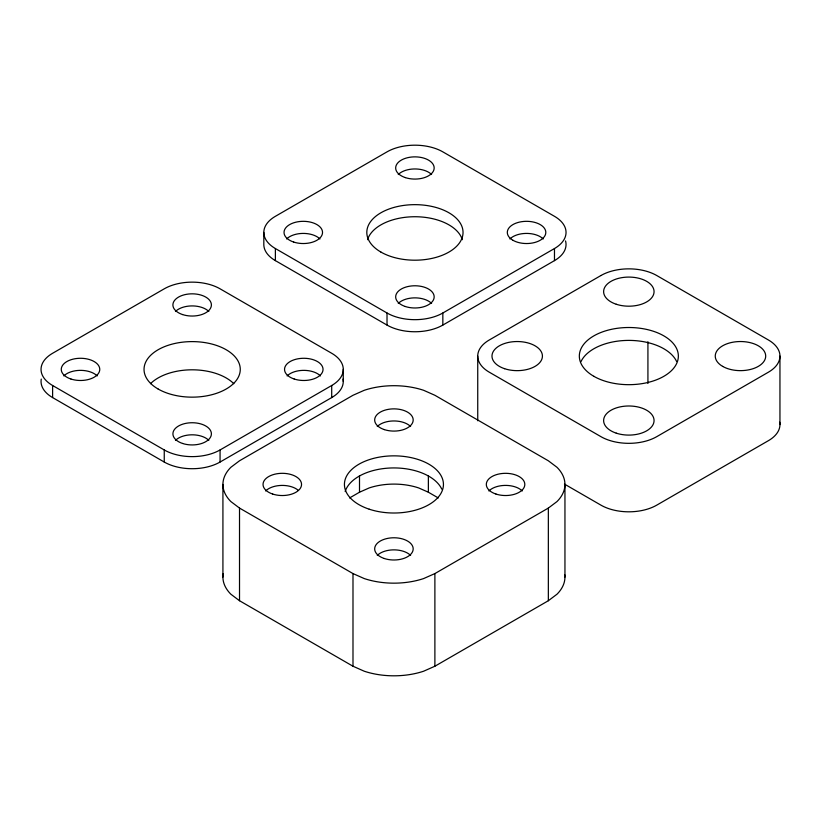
<?xml version="1.0" encoding="UTF-8"?>
<svg xmlns="http://www.w3.org/2000/svg" width="821" height="821" viewBox="0 0 821 821"><rect width="100%" height="100%" fill="white"/><g stroke="black" fill="none" stroke-linecap="round" stroke-linejoin="round"><path stroke-width="1.23" d="M548.346 508.076L556.987 501.569A59.379 34.277 0 0 0 556.987 467.293L548.346 460.786L434.884 395.281L423.626 390.293A59.379 34.277 0 0 0 364.247 390.293L352.989 395.281L239.516 460.786L230.875 467.293A59.379 34.277 0 0 0 230.875 501.569L239.516 508.076L352.989 573.581L364.247 578.569A59.379 34.277 0 0 0 423.626 578.569L434.884 573.581L548.346 508.076L548.346 600.726L434.884 666.231L423.626 671.219A59.379 34.277 0 0 1 364.247 671.219L352.989 666.231L239.516 600.726L230.875 594.219A59.379 34.277 0 0 1 223.209 573.725M548.346 600.726L556.987 594.219A59.379 34.277 0 0 0 564.817 574.844M275.384 248.537L387.019 312.996A39.47 22.783 0 0 0 442.837 312.996L554.473 248.537A39.47 22.783 0 0 0 554.473 216.313L442.837 151.864A39.47 22.783 0 0 0 387.019 151.864L275.384 216.313A39.47 22.783 0 0 0 275.384 248.537L275.384 260.626L387.019 325.075A39.47 22.783 0 0 0 442.837 325.075L554.473 260.626A39.47 22.783 0 0 0 565.546 240.943M52.606 385.501L164.251 449.949A39.47 22.783 0 0 0 220.069 449.949L331.705 385.501A39.47 22.783 0 0 0 331.705 353.276L220.069 288.818A39.47 22.783 0 0 0 164.251 288.818L52.606 353.276A39.47 22.783 0 0 0 52.606 385.501L52.606 397.58L164.251 462.038A39.47 22.783 0 0 0 220.069 462.038L331.705 397.58A39.47 22.783 0 0 0 343.045 379.086M349.572 497.957L359.506 492.22L369.224 487.92A49.424 28.53 0 0 1 418.648 487.92L428.367 492.22L438.291 497.957M564.458 484.082L600.931 505.141A39.47 22.783 0 0 0 656.749 505.141L768.394 440.682A39.47 22.783 0 0 0 779.734 422.189M779.95 356.088L779.95 424.57M647.923 341.762L647.923 383.458M564.951 484.431L564.951 577.081M554.473 248.537L554.473 260.626M477.74 356.088L477.74 420.763M442.837 312.996L442.837 325.075M434.884 573.581L434.884 666.231M428.367 475.595L428.367 492.22M387.019 312.996L387.019 325.075M359.506 475.595L359.506 492.22M352.989 573.581L352.989 666.231M343.26 369.388L343.26 381.467M331.705 385.501L331.705 397.58M263.818 232.425L263.818 244.514A39.47 22.783 0 0 0 275.384 260.626M239.516 508.076L239.516 600.726M222.922 484.431L222.922 577.081M220.069 449.949L220.069 462.038M164.251 449.949L164.251 462.038M398.267 174.504A19.242 11.104 0 0 1 431.589 174.504M509.903 238.962A19.242 11.104 0 0 1 543.225 238.962M398.267 303.411A19.242 11.104 0 0 1 431.589 303.411M286.632 238.962A19.242 11.104 0 0 1 319.954 238.962M367.551 239.681A48.111 27.77 0 0 1 414.923 216.734A48.111 27.77 0 0 1 462.305 239.681M377.27 555.417A19.242 11.104 0 0 1 410.603 555.417M377.27 426.51A19.242 11.104 0 0 1 410.603 426.51M488.906 490.958A19.242 11.104 0 0 1 522.238 490.958M265.635 490.958A19.242 11.104 0 0 1 298.064 490.147M345.179 491.543A49.506 28.581 0 0 1 391.781 467.96A49.506 28.581 0 0 1 441.76 489.121M175.489 440.364A19.242 11.104 0 0 1 208.821 440.364M52.606 397.58A39.47 22.783 0 0 1 41.266 379.086M175.489 311.467A19.242 11.104 0 0 1 208.821 311.467M287.124 375.915A19.242 11.104 0 0 1 320.457 375.915M63.853 375.915A19.242 11.104 0 0 1 97.186 375.915M150.489 383.694A48.111 27.77 0 0 1 233.821 383.694M581.022 361.579A49.506 28.581 0 0 1 628.845 340.397A49.506 28.581 0 0 1 676.668 361.579M600.931 275.528L489.295 339.976A39.47 22.783 0 0 0 489.295 372.2L600.931 436.659A39.47 22.783 0 0 0 656.749 436.659L768.394 372.2A39.47 22.783 0 0 0 768.394 339.976L656.749 275.528A39.47 22.783 0 0 0 600.931 275.528M405.307 177.593A19.242 11.104 0 0 0 434.165 167.977A19.242 11.104 0 0 0 405.307 158.35A19.242 11.104 0 0 0 405.307 177.593M405.307 306.5A19.242 11.104 0 0 0 434.165 296.884A19.242 11.104 0 0 0 405.307 287.258A19.242 11.104 0 0 0 405.307 306.5M512.961 240.286A19.242 11.104 0 0 0 545.154 235.299A19.242 11.104 0 0 0 521.581 221.701A19.242 11.104 0 0 0 512.961 240.286M293.672 242.051A19.242 11.104 0 0 0 322.53 232.425A19.242 11.104 0 0 0 293.672 222.809A19.242 11.104 0 0 0 293.672 242.051M380.913 252.068A48.111 27.77 0 0 0 461.392 239.619A48.111 27.77 0 0 0 402.475 205.599A48.111 27.77 0 0 0 380.913 252.068M384.31 429.599A19.242 11.104 0 0 0 413.179 419.972A19.242 11.104 0 0 0 384.31 410.356A19.242 11.104 0 0 0 384.31 429.599M384.31 558.506A19.242 11.104 0 0 0 413.179 548.88A19.242 11.104 0 0 0 384.31 539.264A19.242 11.104 0 0 0 384.31 558.506M495.956 494.047A19.242 11.104 0 0 0 524.814 484.431A19.242 11.104 0 0 0 495.956 474.805A19.242 11.104 0 0 0 495.956 494.047M272.675 494.047A19.242 11.104 0 0 0 301.543 484.431A19.242 11.104 0 0 0 272.675 474.805A19.242 11.104 0 0 0 272.675 494.047M369.183 509.184A49.506 28.581 0 0 0 443.443 484.431A49.506 28.581 0 0 0 369.183 459.678A49.506 28.581 0 0 0 369.183 509.184M182.539 314.556A19.242 11.104 0 0 0 211.397 304.93A19.242 11.104 0 0 0 182.539 295.314A19.242 11.104 0 0 0 182.539 314.556M182.539 443.453A19.242 11.104 0 0 0 211.397 433.837A19.242 11.104 0 0 0 182.539 424.221A19.242 11.104 0 0 0 182.539 443.453M294.175 379.004A19.242 11.104 0 0 0 323.033 369.388A19.242 11.104 0 0 0 294.175 359.762A19.242 11.104 0 0 0 294.175 379.004M70.904 379.004A19.242 11.104 0 0 0 99.762 369.388A19.242 11.104 0 0 0 70.904 359.762A19.242 11.104 0 0 0 70.904 379.004M158.135 389.021A48.111 27.77 0 0 0 238.624 376.572A48.111 27.77 0 0 0 179.707 342.552A48.111 27.77 0 0 0 158.135 389.021M504.607 368.701A25.215 14.552 0 0 0 542.424 356.088A25.215 14.552 0 0 0 504.607 343.486A25.215 14.552 0 0 0 504.607 368.701M616.243 433.149A25.215 14.552 0 0 0 654.06 420.547A25.215 14.552 0 0 0 616.243 407.934A25.215 14.552 0 0 0 616.243 433.149M722.654 366.382A25.215 14.552 0 0 0 764.833 359.855A25.215 14.552 0 0 0 733.953 342.029A25.215 14.552 0 0 0 722.654 366.382M616.243 304.242A25.215 14.552 0 0 0 654.06 291.64A25.215 14.552 0 0 0 616.243 279.027A25.215 14.552 0 0 0 616.243 304.242M593.84 376.305A49.506 28.581 0 0 0 676.668 363.487A49.506 28.581 0 0 0 616.027 328.482A49.506 28.581 0 0 0 593.84 376.305"/></g></svg>
